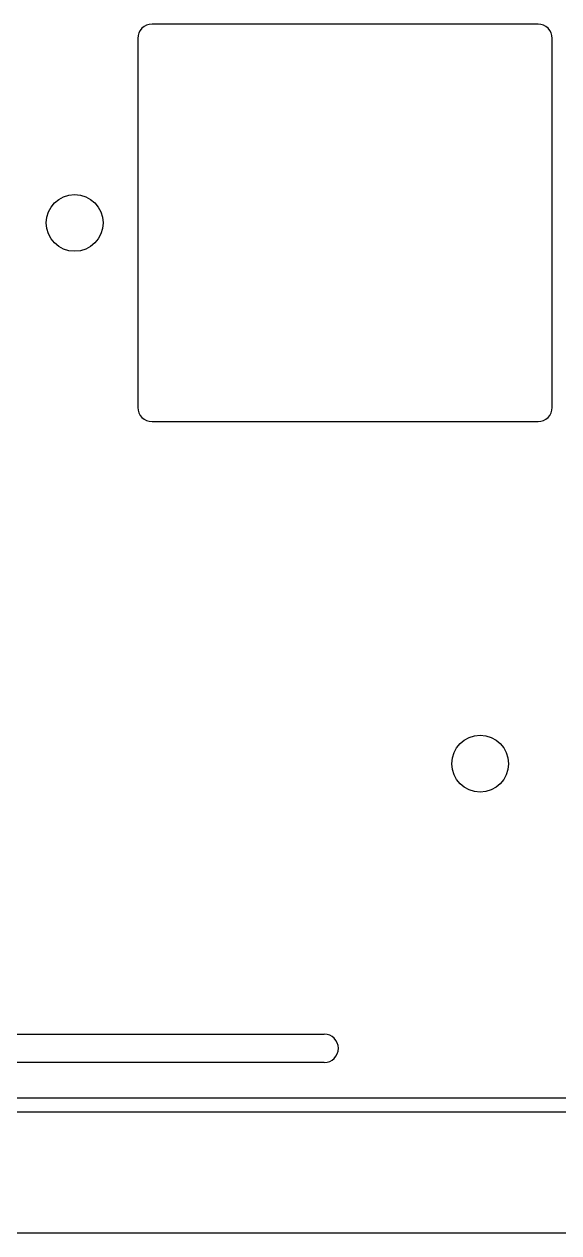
# Model space of a CAD drawing. Header units: millimetres. Extents: x -10 to 276, y -93 to 17.
# Drawn here: x 88.71 to 107.55, y -92.72 to -50.15 of the extents above; entities that cross this region are included whole.
import ezdxf

# ---------------------------------------------------------------- set-up
doc = ezdxf.new("R2010")
doc.units = ezdxf.units.MM
doc.layers.add('BLACK', color=7, linetype='CONTINUOUS')
doc.layers.add('Edge.Cuts', color=53, linetype='CONTINUOUS')

msp = doc.modelspace()

# ---------------------------------------------------------------- linework, layer by layer
at = {"layer": 'BLACK', "linetype": 'Continuous'}
for p, q in [((106.8125, -50.15), (93.2125, -50.15)), ((92.7125, -50.65), (92.7125, -63.65)), ((107.3125, -63.65), (107.3125, -50.65)), ((93.2125, -64.15), (106.8125, -64.15)), ((70.340975, -85.725), (99.2799, -85.725)), ((99.2799, -86.725), (80.379918, -86.725)), ((81.2799, -87.975), (126.2799, -87.975)), ((126.2799, -88.475), (81.2799, -88.475)), ((80.3799, -92.725), (127.187489, -92.725))]:
    msp.add_line(p, q, dxfattribs=at)
at = {"layer": 'BLACK'}
msp.add_circle((90.4875, -57.15), 1, dxfattribs=at)
for centre, start, end in [((93.2125, -50.65), 90, 180), ((106.8125, -50.65), 0, 90), ((93.2125, -63.65), 180, 270), ((106.8125, -63.65), 270, 0), ((99.2799, -86.225), 270, 90)]:
    msp.add_arc(centre, 0.5, start, end, dxfattribs=at)
at = {"layer": 'Edge.Cuts'}
msp.add_circle((104.775, -76.2), 1, dxfattribs=at)

doc.saveas('drawing.dxf')
